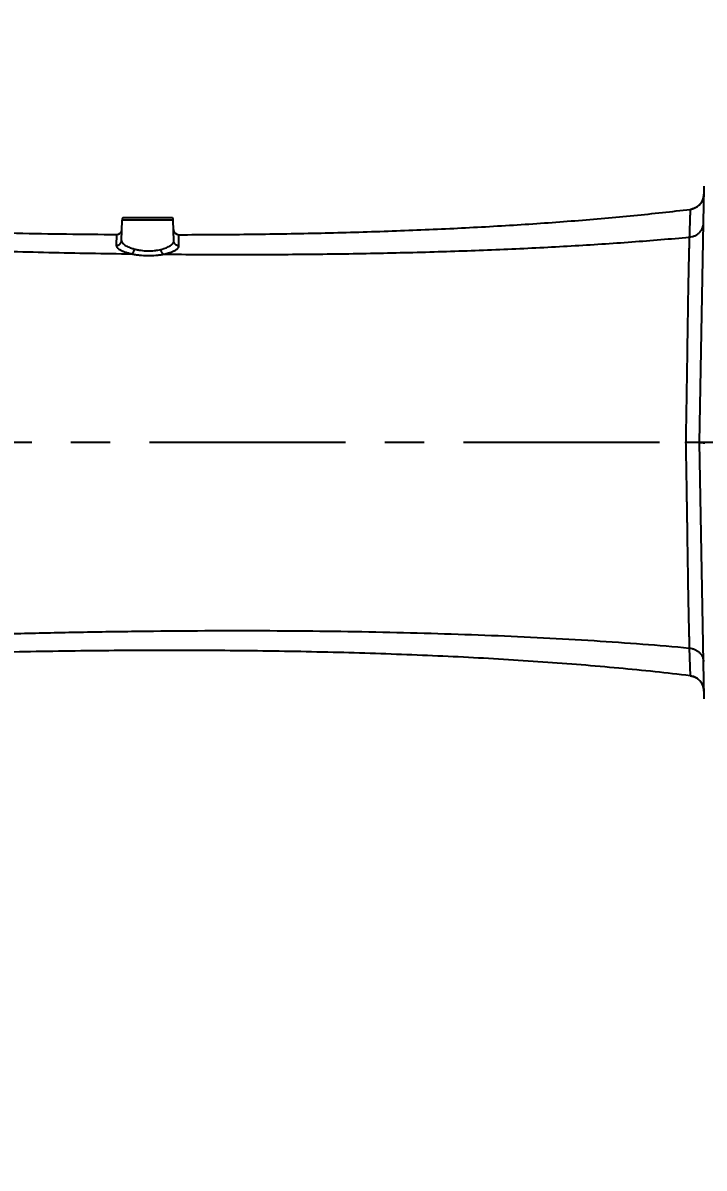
# Model space of a CAD drawing. Header units: millimetres. Extents: x 5828 to 6704, y 123 to 421.
# Drawn here: x 6546.2 to 6552.71, y 359.92 to 370.87 of the extents above; entities that cross this region are included whole.
import ezdxf

# ---------------------------------------------------------------- set-up
doc = ezdxf.new("R2010")
doc.units = ezdxf.units.MM
doc.linetypes.add('CENTER', pattern=[0.6, 0.375, -0.075, 0.075, -0.075])
for name, color, linetype in [('中心线', 7, 'Continuous'), ('外形图', 7, 'Continuous'), ('尺寸标注', 7, 'Continuous'), ('运动范围', 7, 'Continuous')]:
    doc.layers.add(name, color=color, linetype=linetype)
doc.styles.add('微软雅黑', font='msyh.ttc', dxfattribs={"height": 1.5})
doc.dimstyles.new('尺寸标注_1_20比例', dxfattribs={"dimtxt": 1.5, "dimasz": 1.25, "dimexe": 0.5, "dimexo": 0.4, "dimgap": 0.5, "dimtad": 1, "dimdec": 1, "dimlfac": 20, "dimdsep": 46, "dimtxsty": '微软雅黑', "dimcen": 0.09, "dimadec": 0, "dimazin": 0, "dimtp": 0.01, "dimtm": 0.01, "dimtfac": 1, "dimtdec": 1, "dimtofl": 0, "dimtmove": 0, "dimatfit": 3, "dimfxl": 1, "dimtolj": 1, "dimarcsym": 0})

# ---------------------------------------------------------------- blocks, each defined once
blk = doc.blocks.new('*D1144')
at = {"layer": 'Defpoints', "color": 0}
for p in [(6557.796, 395.67), (6487.648, 286.241), (6537.997, 286.241)]:
    blk.add_point(p, dxfattribs=at)
at = {"layer": '尺寸标注', "color": 0, "lineweight": -2}
for p, q in [((6557.396, 395.67), (6487.148, 395.67)), ((6487.648, 394.42), (6487.648, 287.491)), ((6537.597, 286.241), (6487.148, 286.241))]:
    blk.add_line(p, q, dxfattribs=at)
at = {"layer": '尺寸标注', "color": 0}
for points in [[(6487.856, 394.42), (6487.439, 394.42), (6487.648, 395.67)], [(6487.439, 287.491), (6487.856, 287.491), (6487.648, 286.241)]]:
    blk.add_solid(points, dxfattribs=at)
at = {"layer": '尺寸标注', "color": 0, "insert": (6486.376, 340.956), "char_height": 1.5, "attachment_point": 5, "rotation": 90, "style": '微软雅黑'}
blk.add_mtext('\\A1;\\A1;{\\fAlibaba PuHuiTi 3.0 55 Regular|b0|i0|c134|p18;2188.6}', dxfattribs=at)

msp = doc.modelspace()

# ---------------------------------------------------------------- linework, layer by layer
at = {"layer": '中心线', "linetype": 'CENTER', "ltscale": 5}
msp.add_line((6564.2883, 366.8553), (6521.5298, 366.8553), dxfattribs=at)
at = {"layer": '外形图', "linetype": 'ByBlock'}
for p, q in [((6552.6712, 366.8553), (6552.714, 369.3061)), ((6552.7123, 369.2225), (6552.7122, 369.2214)), ((6552.7124, 369.2235), (6552.7123, 369.2225)), ((6552.7125, 369.2253), (6552.7124, 369.2244)), ((6552.7124, 369.2244), (6552.7124, 369.2235)), ((6552.7126, 369.2278), (6552.7125, 369.2268)), ((6552.7125, 369.2268), (6552.7125, 369.2261)), ((6552.7125, 369.2261), (6552.7125, 369.2253)), ((6552.7127, 369.2302), (6552.7126, 369.2294)), ((6552.7126, 369.2294), (6552.7126, 369.2285)), ((6552.7126, 369.2285), (6552.7126, 369.2278)), ((6552.7078, 369.1956), (6552.7091, 369.201)), ((6552.7082, 369.1971), (6552.708, 369.1962)), ((6552.7083, 369.1973), (6552.7082, 369.1971)), ((6552.7085, 369.1983), (6552.7083, 369.1973)), ((6552.7087, 369.1992), (6552.7085, 369.1983)), ((6552.7089, 369.2), (6552.7087, 369.1992)), ((6552.7091, 369.2008), (6552.7089, 369.2)), ((6552.7091, 369.2008), (6552.7089, 369.2)), ((6552.7098, 369.2041), (6552.7091, 369.201)), ((6552.7091, 369.201), (6552.7091, 369.2008)), ((6552.7091, 369.201), (6552.7091, 369.201)), ((6552.7098, 369.2043), (6552.7098, 369.2041)), ((6552.7098, 369.2041), (6552.7098, 369.2042)), ((6552.7119, 369.2178), (6552.7117, 369.2166)), ((6552.712, 369.2191), (6552.7119, 369.2178)), ((6552.7121, 369.2202), (6552.712, 369.2191)), ((6552.7122, 369.2214), (6552.7121, 369.2202)), ((6547.1586, 369.0053), (6547.6338, 369.0053)), ((6547.1468, 368.7861), (6547.1519, 368.9816)), ((6547.6405, 368.9816), (6547.1519, 368.9816)), ((6547.6457, 368.7821), (6547.6405, 368.9816)), ((6547.0992, 368.8441), (6547.0962, 368.739)), ((6547.1495, 368.8926), (6547.1495, 368.8922)), ((6547.1495, 368.8925), (6547.1495, 368.8923)), ((6547.6429, 368.8904), (6547.6429, 368.8907)), ((6547.6956, 368.7351), (6547.6929, 368.8422)), ((6552.714, 364.4044), (6552.6712, 366.8553)), ((6552.5729, 364.8911), (6552.5807, 364.626)), ((6552.7078, 364.5151), (6552.7082, 364.5136)), ((6552.7078, 364.515), (6552.7091, 364.5096)), ((6552.7082, 364.5136), (6552.7085, 364.5125)), ((6552.7085, 364.5125), (6552.7085, 364.5123)), ((6552.7085, 364.5123), (6552.7088, 364.5111)), ((6552.7088, 364.5111), (6552.709, 364.5101)), ((6552.709, 364.5101), (6552.7091, 364.5095)), ((6552.7091, 364.5096), (6552.7091, 364.5095)), ((6552.7091, 364.5095), (6552.7098, 364.5065)), ((6552.7098, 364.5065), (6552.7098, 364.5064)), ((6552.712, 364.4912), (6552.7121, 364.4899)), ((6552.7121, 364.4899), (6552.7122, 364.4887)), ((6552.7122, 364.4887), (6552.7123, 364.4876)), ((6552.7123, 364.4876), (6552.7124, 364.4865)), ((6552.7124, 364.4865), (6552.7124, 364.4856)), ((6552.7124, 364.4856), (6552.7125, 364.4848)), ((6552.7125, 364.4848), (6552.7125, 364.484)), ((6552.7125, 364.484), (6552.7126, 364.4833)), ((6552.7126, 364.4833), (6552.7126, 364.4824)), ((6552.7126, 364.4824), (6552.7126, 364.4817)), ((6552.7126, 364.4817), (6552.7126, 364.4809)), ((6552.7126, 364.4809), (6552.7127, 364.4802))]:
    msp.add_line(p, q, dxfattribs=at)
for points in [[(6552.708, 369.1962), (6552.7078, 369.1954), (6552.7076, 369.1946), (6552.7073, 369.1938), (6552.7071, 369.1929), (6552.7069, 369.192), (6552.7066, 369.1911), (6552.7063, 369.1902), (6552.706, 369.1892), (6552.7057, 369.1883), (6552.7054, 369.1873), (6552.7051, 369.1863), (6552.7047, 369.1853), (6552.7044, 369.1842), (6552.704, 369.1832), (6552.7036, 369.1821), (6552.7032, 369.181), (6552.7028, 369.1799), (6552.7024, 369.1788), (6552.7019, 369.1777), (6552.7015, 369.1766), (6552.701, 369.1754), (6552.7005, 369.1742), (6552.7, 369.173), (6552.6994, 369.1718), (6552.6989, 369.1706), (6552.6983, 369.1693), (6552.6976, 369.168), (6552.697, 369.1666), (6552.6963, 369.1653), (6552.6955, 369.1638), (6552.6947, 369.1623), (6552.6939, 369.1607), (6552.693, 369.1591), (6552.692, 369.1574), (6552.6909, 369.1557), (6552.6898, 369.1538), (6552.6886, 369.1519), (6552.6872, 369.1498), (6552.6857, 369.1476), (6552.6842, 369.1455), (6552.6826, 369.1433), (6552.6809, 369.1412), (6552.6793, 369.1391), (6552.6775, 369.137), (6552.6758, 369.1349), (6552.674, 369.1329), (6552.6722, 369.1309), (6552.6703, 369.129), (6552.6685, 369.1271), (6552.6665, 369.1252), (6552.6646, 369.1234), (6552.6626, 369.1216), (6552.6606, 369.1198), (6552.6585, 369.1181), (6552.6564, 369.1164), (6552.6543, 369.1147), (6552.6522, 369.1131), (6552.65, 369.1115), (6552.6478, 369.11), (6552.6456, 369.1084), (6552.6433, 369.107), (6552.641, 369.1056), (6552.6387, 369.1042), (6552.6364, 369.1028), (6552.6341, 369.1015), (6552.6317, 369.1003), (6552.6293, 369.0991), (6552.6269, 369.0979), (6552.6244, 369.0968), (6552.622, 369.0957), (6552.6195, 369.0946), (6552.617, 369.0936), (6552.6145, 369.0927), (6552.612, 369.0918), (6552.6094, 369.0909), (6552.6069, 369.0901), (6552.6043, 369.0893), (6552.6017, 369.0886), (6552.5991, 369.0879), (6552.5965, 369.0873), (6552.5939, 369.0867)], [(6552.7117, 369.2166), (6552.7116, 369.2153), (6552.7115, 369.2146), (6552.7114, 369.2139), (6552.7113, 369.2133), (6552.7112, 369.2126), (6552.7111, 369.2119), (6552.711, 369.2112), (6552.7109, 369.2105), (6552.7108, 369.2098), (6552.7107, 369.209), (6552.7106, 369.2083), (6552.7104, 369.2075), (6552.7103, 369.2067), (6552.7101, 369.206), (6552.71, 369.2051), (6552.7098, 369.2043)], [(6552.5807, 364.626), (6552.5833, 364.6257), (6552.5859, 364.6253), (6552.5886, 364.6248), (6552.5913, 364.6243), (6552.5939, 364.6238)], [(6552.5939, 364.6238), (6552.5965, 364.6232), (6552.5991, 364.6226), (6552.6018, 364.6219), (6552.6043, 364.6212), (6552.6069, 364.6204), (6552.6095, 364.6196), (6552.6121, 364.6187), (6552.6146, 364.6178), (6552.6171, 364.6169), (6552.6196, 364.6159), (6552.6221, 364.6148), (6552.6246, 364.6137), (6552.627, 364.6126), (6552.6294, 364.6114), (6552.6318, 364.6102), (6552.6342, 364.6089), (6552.6366, 364.6076), (6552.6389, 364.6063), (6552.6412, 364.6049), (6552.6435, 364.6035), (6552.6458, 364.602), (6552.648, 364.6005), (6552.6502, 364.5989), (6552.6524, 364.5973), (6552.6545, 364.5957), (6552.6566, 364.594), (6552.6587, 364.5923), (6552.6608, 364.5906), (6552.6628, 364.5888), (6552.6648, 364.587), (6552.6667, 364.5851), (6552.6687, 364.5832), (6552.6705, 364.5813), (6552.6724, 364.5794), (6552.6742, 364.5774), (6552.676, 364.5754), (6552.6778, 364.5733), (6552.6795, 364.5712), (6552.6811, 364.5691), (6552.6828, 364.567), (6552.6844, 364.5648), (6552.6859, 364.5627), (6552.6873, 364.5606), (6552.6886, 364.5586), (6552.6898, 364.5567), (6552.6909, 364.5549), (6552.6919, 364.5532), (6552.6929, 364.5515), (6552.6938, 364.55), (6552.6946, 364.5484), (6552.6954, 364.547), (6552.6961, 364.5456), (6552.6968, 364.5442), (6552.6975, 364.5429), (6552.6981, 364.5416), (6552.6987, 364.5403), (6552.6993, 364.5391), (6552.6998, 364.5379), (6552.7003, 364.5368), (6552.7008, 364.5356), (6552.7013, 364.5345), (6552.7017, 364.5334), (6552.7021, 364.5323), (6552.7026, 364.5313), (6552.703, 364.5302), (6552.7033, 364.5292), (6552.7037, 364.5282), (6552.7041, 364.5272), (6552.7044, 364.5262), (6552.7047, 364.5253), (6552.705, 364.5244), (6552.7054, 364.5234), (6552.7056, 364.5225), (6552.7059, 364.5216), (6552.7062, 364.5208), (6552.7064, 364.5199), (6552.7067, 364.5191), (6552.7069, 364.5182), (6552.7072, 364.5174), (6552.7074, 364.5166), (6552.7076, 364.5159), (6552.7078, 364.5151)], [(6552.7098, 364.5065), (6552.7099, 364.5059), (6552.7101, 364.5049), (6552.7103, 364.504), (6552.7104, 364.503), (6552.7106, 364.5021), (6552.7107, 364.5012), (6552.7109, 364.5003), (6552.711, 364.4994), (6552.7111, 364.4986), (6552.7113, 364.4978), (6552.7114, 364.497), (6552.7115, 364.4962), (6552.7116, 364.4955), (6552.7117, 364.4947), (6552.7117, 364.494), (6552.7118, 364.4933)], [(6552.7118, 364.4933), (6552.7119, 364.4926), (6552.712, 364.4919), (6552.712, 364.4912)]]:
    msp.add_lwpolyline(points, dxfattribs=at)
for centre, radius, start, end in [((6552.5626, 369.2335), 0.1501, 353.87221, 358.99664), ((6552.5627, 369.2335), 0.15, 282.01454, 345.36313), ((6552.5627, 369.2335), 0.15, 347.49621, 348.72047), ((6552.5626, 369.2335), 0.1501, 348.73974, 353.86431), ((6547.2019, 368.9803), 0.05, 150, 178.5), ((6547.5905, 368.9803), 0.05, 1.5, 30), ((6552.5627, 369.2335), 0.1501, 276.88855, 282.01303), ((6547.0996, 368.894), 0.05, 269.58159, 357.88025), ((6547.0997, 368.894), 0.0499, 357.87917, 358.29484), ((6547.0997, 368.894), 0.0499, 358.29486, 358.49999), ((6547.6929, 368.8922), 0.05, 182.08624, 270.06464), ((6552.5627, 364.477), 0.1501, 77.98454, 83.11145), ((6552.5627, 364.4771), 0.15, 14.63638, 77.98303), ((6552.5627, 364.4771), 0.15, 11.29634, 12.48153), ((6552.5626, 364.4771), 0.1501, 6.13552, 11.25569), ((6552.5626, 364.4771), 0.1501, 1.00336, 6.12788)]:
    msp.add_arc(centre, radius, start, end, dxfattribs=at)
for points, knots in [([(6539.8971, 369.2276), (6540.0261, 369.2141), (6540.2886, 369.1876), (6540.6888, 369.1501), (6541.1011, 369.1142), (6541.6721, 369.0681), (6542.4083, 369.0154), (6543.3142, 368.961), (6544.244, 368.9156), (6545.1897, 368.88), (6546.1432, 368.8552), (6546.7806, 368.8464), (6547.0992, 368.8441)], [0, 0, 0, 0, 0.0539508, 0.1096973, 0.1671195, 0.2260603, 0.3478701, 0.4740043, 0.6034078, 0.7349568, 0.8675187, 1, 1, 1, 1]), ([(6547.6929, 368.8422), (6547.9146, 368.8424), (6548.3546, 368.8451), (6549.0089, 368.8559), (6549.6506, 368.8739), (6550.2768, 368.8993), (6550.7876, 368.9272), (6551.1864, 368.9537), (6551.4775, 368.9754), (6551.7626, 368.9993), (6552.0414, 369.0252), (6552.3134, 369.0534), (6552.4924, 369.0739), (6552.5807, 369.0845)], [0, 0, 0, 0, 0.135795, 0.2696236, 0.4009063, 0.52908, 0.6536071, 0.7143422, 0.7739714, 0.8324266, 0.8896351, 0.945519, 1, 1, 1, 1]), ([(6552.5807, 369.0845), (6552.5807, 369.0845), (6552.5807, 369.0844), (6552.5807, 369.0842), (6552.5807, 369.0838), (6552.5807, 369.0833), (6552.5807, 369.0827), (6552.5807, 369.0815), (6552.5806, 369.0798), (6552.5806, 369.0773), (6552.5805, 369.0744), (6552.5804, 369.0709), (6552.5803, 369.0668), (6552.5802, 369.0623), (6552.58, 369.0552), (6552.5797, 369.0451), (6552.5793, 369.0315), (6552.5789, 369.0158), (6552.5783, 368.9981), (6552.5777, 368.9783), (6552.5771, 368.9566), (6552.5761, 368.9237), (6552.5747, 368.8778), (6552.5735, 368.8397), (6552.5729, 368.8194)], [0, 0, 0, 0, 0.0002937, 0.0011522, 0.0025573, 0.0044909, 0.0069349, 0.009872, 0.0172055, 0.0264942, 0.0377496, 0.0509714, 0.0661444, 0.0832526, 0.1022856, 0.1461112, 0.1976075, 0.2567856, 0.3236303, 0.3980905, 0.4800788, 0.5694994, 0.7703369, 1, 1, 1, 1]), ([(6552.5729, 368.8194), (6552.5819, 368.8202), (6552.5953, 368.8225), (6552.6126, 368.8276), (6552.6291, 368.8341), (6552.6484, 368.8446), (6552.6654, 368.8582), (6552.6771, 368.8706), (6552.6849, 368.8806), (6552.6917, 368.8911), (6552.6973, 368.9021), (6552.7018, 368.9136), (6552.7051, 368.9253), (6552.7071, 368.9373), (6552.7077, 368.9454), (6552.7078, 368.9495)], [0, 0, 0, 0, 0.1321991, 0.1978645, 0.2630767, 0.3917196, 0.5178059, 0.5799064, 0.6413534, 0.7021877, 0.7624718, 0.8222883, 0.8817374, 0.9409333, 1, 1, 1, 1]), ([(6547.0962, 368.739), (6547.0995, 368.7389), (6547.106, 368.7395), (6547.1153, 368.7421), (6547.124, 368.7464), (6547.1317, 368.7522), (6547.138, 368.7594), (6547.1428, 368.7677), (6547.1459, 368.7767), (6547.1467, 368.7829), (6547.1468, 368.7861)], [0, 0, 0, 0, 0.1270035, 0.253688, 0.37981, 0.5052021, 0.6298051, 0.7536779, 0.8769894, 1, 1, 1, 1]), ([(6547.1468, 368.7861), (6547.1467, 368.7843), (6547.147, 368.7808), (6547.1485, 368.7754), (6547.1511, 368.77), (6547.1547, 368.7646), (6547.1594, 368.7592), (6547.165, 368.7537), (6547.1716, 368.7483), (6547.1792, 368.7429), (6547.1876, 368.7376), (6547.2006, 368.7304), (6547.219, 368.7219), (6547.2436, 368.7127), (6547.2612, 368.7075), (6547.2705, 368.705)], [0, 0, 0, 0, 0.0333854, 0.0686225, 0.1067257, 0.1484506, 0.1943124, 0.244641, 0.299623, 0.359346, 0.4238235, 0.4930147, 0.6451415, 0.8146872, 1, 1, 1, 1]), ([(6547.5469, 368.6559), (6547.7751, 368.6538), (6548.2283, 368.6515), (6548.902, 368.6544), (6549.5626, 368.6638), (6550.2071, 368.68), (6550.7326, 368.6994), (6551.1427, 368.7187), (6551.4417, 368.7349), (6551.7343, 368.753), (6552.0203, 368.7729), (6552.2991, 368.7948), (6552.4825, 368.811), (6552.5729, 368.8194)], [0, 0, 0, 0, 0.1360954, 0.2702214, 0.4017584, 0.5301011, 0.6546686, 0.7153627, 0.7749038, 0.8332186, 0.8902292, 0.9458516, 1, 1, 1, 1]), ([(6552.5729, 368.8194), (6552.5725, 368.8076), (6552.5718, 368.7831), (6552.5707, 368.7453), (6552.5697, 368.7051), (6552.5682, 368.6472), (6552.5664, 368.5694), (6552.5634, 368.4318), (6552.5606, 368.2842), (6552.558, 368.1274), (6552.556, 368.0003), (6552.5542, 367.8679), (6552.5522, 367.7311), (6552.5501, 367.5906), (6552.5479, 367.4471), (6552.5455, 367.3013), (6552.5435, 367.1785), (6552.5418, 367.0795), (6552.5405, 367.0049), (6552.5391, 366.9301), (6552.5382, 366.8802), (6552.5378, 366.8553)], [0, 0, 0, 0, 0.0181015, 0.0373841, 0.057832, 0.0794152, 0.1258884, 0.176579, 0.2895878, 0.3513398, 0.4161759, 0.4837301, 0.5534926, 0.6251059, 0.6982599, 0.7726373, 0.8479281, 0.8858178, 0.9238194, 0.9618941, 1, 1, 1, 1]), ([(6544.0729, 368.7581), (6544.3353, 368.7453), (6544.8624, 368.7219), (6545.655, 368.6935), (6546.4499, 368.6721), (6546.9802, 368.6626), (6547.2449, 368.6592)], [0, 0, 0, 0, 0.2483067, 0.4987068, 0.7497467, 1, 1, 1, 1]), ([(6547.0962, 368.739), (6547.0962, 368.7373), (6547.0966, 368.7337), (6547.0985, 368.7284), (6547.1016, 368.7231), (6547.106, 368.7177), (6547.1116, 368.7123), (6547.1184, 368.7069), (6547.1264, 368.7016), (6547.1355, 368.6962), (6547.1458, 368.691), (6547.1614, 368.6839), (6547.1835, 368.6756), (6547.2129, 368.6666), (6547.2339, 368.6616), (6547.2449, 368.6592)], [0, 0, 0, 0, 0.0291242, 0.0603926, 0.0951016, 0.1341485, 0.1780897, 0.2272381, 0.2817374, 0.3416191, 0.4068307, 0.4772736, 0.6332725, 0.8082052, 1, 1, 1, 1]), ([(6547.2449, 368.6592), (6547.2463, 368.66), (6547.2493, 368.662), (6547.2533, 368.6659), (6547.2572, 368.6707), (6547.2607, 368.6765), (6547.2639, 368.6829), (6547.2676, 368.6924), (6547.2696, 368.6999), (6547.2705, 368.705)], [0, 0, 0, 0, 0.092337, 0.1959919, 0.3109908, 0.4362812, 0.570158, 0.7104539, 1, 1, 1, 1]), ([(6547.2705, 368.705), (6547.2801, 368.7025), (6547.3001, 368.6979), (6547.3419, 368.6907), (6547.3962, 368.6865), (6547.4506, 368.6891), (6547.4926, 368.6951), (6547.5126, 368.6992), (6547.5223, 368.7016)], [0, 0, 0, 0, 0.1176226, 0.2414739, 0.5001278, 0.7587661, 0.8825468, 1, 1, 1, 1]), ([(6547.5223, 368.7016), (6547.5316, 368.7038), (6547.5493, 368.7087), (6547.5739, 368.7175), (6547.5922, 368.7258), (6547.6051, 368.7329), (6547.6136, 368.7382), (6547.6211, 368.7436), (6547.6277, 368.7491), (6547.6333, 368.7546), (6547.6379, 368.7601), (6547.6414, 368.7657), (6547.644, 368.7712), (6547.6455, 368.7767), (6547.6458, 368.7803), (6547.6457, 368.7821)], [0, 0, 0, 0, 0.1846069, 0.3533432, 0.5046778, 0.5735329, 0.6377442, 0.6972954, 0.7522255, 0.8026461, 0.8487652, 0.8909285, 0.9296559, 0.965689, 1, 1, 1, 1]), ([(6547.5469, 368.6559), (6547.5455, 368.6567), (6547.5426, 368.6587), (6547.5387, 368.6627), (6547.535, 368.6675), (6547.5315, 368.6733), (6547.5285, 368.6797), (6547.525, 368.6891), (6547.5231, 368.6965), (6547.5223, 368.7016)], [0, 0, 0, 0, 0.0928431, 0.1968915, 0.3120351, 0.4372621, 0.5709254, 0.7109311, 1, 1, 1, 1]), ([(6547.5469, 368.6559), (6547.558, 368.658), (6547.5789, 368.6627), (6547.6084, 368.6713), (6547.6304, 368.6794), (6547.6461, 368.6864), (6547.6563, 368.6917), (6547.6654, 368.697), (6547.6734, 368.7024), (6547.6802, 368.7078), (6547.6858, 368.7133), (6547.6902, 368.7188), (6547.6934, 368.7242), (6547.6953, 368.7297), (6547.6957, 368.7334), (6547.6956, 368.7351)], [0, 0, 0, 0, 0.1909161, 0.365002, 0.5202919, 0.5904686, 0.6554904, 0.7152745, 0.769786, 0.8190723, 0.8632927, 0.9027702, 0.9380644, 0.9700575, 1, 1, 1, 1]), ([(6547.6956, 368.7351), (6547.6924, 368.7351), (6547.686, 368.7357), (6547.6767, 368.7384), (6547.6681, 368.7427), (6547.6606, 368.7486), (6547.6543, 368.7557), (6547.6496, 368.7639), (6547.6466, 368.7728), (6547.6458, 368.779), (6547.6457, 368.7821)], [0, 0, 0, 0, 0.1271427, 0.2539318, 0.3801151, 0.5055214, 0.6300929, 0.7538945, 0.8771054, 1, 1, 1, 1]), ([(6547.2449, 368.6592), (6547.2566, 368.6567), (6547.2807, 368.6522), (6547.3309, 368.6453), (6547.3958, 368.6413), (6547.4607, 368.6438), (6547.5111, 368.6495), (6547.5352, 368.6536), (6547.5469, 368.6559)], [0, 0, 0, 0, 0.1179034, 0.2419136, 0.5002209, 0.7584321, 0.8823047, 1, 1, 1, 1]), ([(6552.6712, 366.8579), (6552.6712, 366.8577), (6552.6712, 366.8573), (6552.6711, 366.8567), (6552.6711, 366.8562), (6552.6711, 366.8558), (6552.671, 366.8555), (6552.6709, 366.8552), (6552.6708, 366.8551), (6552.6706, 366.8551), (6552.6704, 366.8551), (6552.6703, 366.8552), (6552.6701, 366.8553), (6552.6698, 366.8553), (6552.6693, 366.8553), (6552.6687, 366.8553), (6552.6681, 366.8553), (6552.6674, 366.8553), (6552.6665, 366.8553), (6552.6653, 366.8553), (6552.6636, 366.8553), (6552.6613, 366.8553), (6552.6587, 366.8553), (6552.6559, 366.8553), (6552.6527, 366.8553), (6552.6493, 366.8553), (6552.6456, 366.8553), (6552.6402, 366.8553), (6552.6328, 366.8553), (6552.6232, 366.8553), (6552.6147, 366.8553), (6552.6075, 366.8553), (6552.6018, 366.8553), (6552.5959, 366.8553), (6552.5899, 366.8553), (6552.5838, 366.8552), (6552.5785, 366.8551), (6552.5743, 366.8551), (6552.57, 366.8552), (6552.5646, 366.8553), (6552.558, 366.8553), (6552.5513, 366.8553), (6552.5445, 366.8553), (6552.54, 366.8553), (6552.5378, 366.8553)], [0, 0, 0, 0, 0.0047202, 0.0089739, 0.0126846, 0.0157807, 0.0182014, 0.0199197, 0.0210996, 0.0221603, 0.0233841, 0.0248092, 0.0263797, 0.028046, 0.0317281, 0.0359737, 0.0407852, 0.0461609, 0.0521005, 0.0585982, 0.0732522, 0.0900958, 0.1090941, 0.1302067, 0.1533899, 0.1785952, 0.2057701, 0.2348581, 0.2985276, 0.3690741, 0.4459079, 0.4864834, 0.5283854, 0.5715268, 0.6158168, 0.6611654, 0.7074747, 0.7309577, 0.7546463, 0.8025893, 0.8511942, 0.9003688, 0.9500098, 1, 1, 1, 1]), ([(6552.5378, 366.8553), (6552.5382, 366.8303), (6552.5391, 366.7804), (6552.5405, 366.7057), (6552.5418, 366.6311), (6552.5435, 366.5321), (6552.5455, 366.4093), (6552.5479, 366.2634), (6552.5501, 366.1199), (6552.5522, 365.9795), (6552.5539, 365.8646), (6552.5551, 365.7747), (6552.5564, 365.688), (6552.558, 365.5832), (6552.5606, 365.4263), (6552.5634, 365.2787), (6552.5664, 365.1411), (6552.5682, 365.0634), (6552.5697, 365.0054), (6552.5707, 364.9653), (6552.5718, 364.9274), (6552.5725, 364.903), (6552.5729, 364.8911)], [0, 0, 0, 0, 0.0381059, 0.0761806, 0.1141822, 0.1520719, 0.2273627, 0.3017401, 0.3748941, 0.4465074, 0.5162699, 0.5503549, 0.5838241, 0.6486602, 0.7104121, 0.823421, 0.8741116, 0.9205848, 0.942168, 0.9626159, 0.9818985, 1, 1, 1, 1]), ([(6552.6712, 366.8561), (6552.6712, 366.8561), (6552.6712, 366.856), (6552.6713, 366.8558), (6552.6713, 366.8556), (6552.6714, 366.8554), (6552.6715, 366.8552), (6552.6716, 366.8551), (6552.6718, 366.8551), (6552.672, 366.8551), (6552.6722, 366.8552), (6552.6725, 366.8552), (6552.6729, 366.8552), (6552.6735, 366.8552), (6552.6744, 366.8551), (6552.6753, 366.8551), (6552.6764, 366.8551), (6552.678, 366.8551), (6552.6804, 366.8551), (6552.6835, 366.855), (6552.687, 366.8549), (6552.6901, 366.8549), (6552.6928, 366.8548), (6552.695, 366.8548), (6552.6972, 366.8547), (6552.6994, 366.8546), (6552.7013, 366.8546), (6552.7029, 366.8545), (6552.7045, 366.8544), (6552.7061, 366.8542), (6552.7077, 366.8541), (6552.709, 366.8541), (6552.7102, 366.8541), (6552.7115, 366.854), (6552.7127, 366.8536), (6552.7139, 366.8529), (6552.715, 366.852), (6552.7159, 366.8514), (6552.7166, 366.851), (6552.7172, 366.8508), (6552.7177, 366.8508), (6552.7182, 366.8509), (6552.7187, 366.8512), (6552.7193, 366.8518), (6552.72, 366.8527), (6552.7207, 366.854), (6552.7211, 366.8548), (6552.7212, 366.8553)], [0, 0, 0, 0, 0.0019959, 0.0065951, 0.0121547, 0.0148037, 0.0171311, 0.0206545, 0.0239396, 0.0278721, 0.0324533, 0.0375378, 0.0431637, 0.0561632, 0.0714498, 0.088986, 0.1087305, 0.1306311, 0.180669, 0.2385812, 0.3037651, 0.3755471, 0.4136804, 0.4531734, 0.4939308, 0.535862, 0.578838, 0.6006691, 0.6227113, 0.6674137, 0.6900706, 0.7129514, 0.7359586, 0.7590244, 0.7826371, 0.8079702, 0.8343436, 0.8592728, 0.8704942, 0.8807503, 0.8903231, 0.8999687, 0.9104024, 0.921866, 0.9474107, 0.9745033, 1, 1, 1, 1]), ([(6544.0729, 364.9524), (6544.2591, 364.9615), (6544.6328, 364.9786), (6545.1949, 365.0009), (6545.7595, 365.0197), (6546.3249, 365.035), (6546.8896, 365.0466), (6547.4517, 365.0544), (6548.0097, 365.0582), (6548.5619, 365.058), (6549.1064, 365.0535), (6549.6416, 365.0447), (6550.1659, 365.0314), (6550.6776, 365.0135), (6551.1752, 364.9908), (6551.657, 364.9632), (6552.1212, 364.9307), (6552.4245, 364.905), (6552.5729, 364.8911)], [0, 0, 0, 0, 0.0657241, 0.1319234, 0.1984001, 0.2649616, 0.3314176, 0.3975757, 0.4632399, 0.5282119, 0.5922932, 0.6552878, 0.7170041, 0.7772573, 0.8358696, 0.8926623, 0.9474432, 1, 1, 1, 1]), ([(6552.5807, 364.626), (6552.4688, 364.6395), (6552.2414, 364.6652), (6551.8946, 364.6996), (6551.5374, 364.7306), (6551.1706, 364.7582), (6550.7949, 364.7826), (6550.4111, 364.8038), (6550.0197, 364.8218), (6549.6216, 364.8368), (6549.2173, 364.8489), (6548.6682, 364.8611), (6547.9719, 364.8692), (6547.128, 364.8684), (6546.2772, 364.8575), (6545.4251, 364.8373), (6544.5776, 364.8084), (6543.7405, 364.7713), (6542.9195, 364.7267), (6542.1203, 364.6753), (6541.3487, 364.6176), (6540.6105, 364.5543), (6540.1305, 364.5074), (6539.8971, 364.483)], [0, 0, 0, 0, 0.0266007, 0.0540507, 0.0822892, 0.1112583, 0.1409049, 0.1711784, 0.2020292, 0.2334062, 0.2652567, 0.2975262, 0.3630987, 0.4296725, 0.4967948, 0.5640224, 0.6309158, 0.6970228, 0.761882, 0.825054, 0.8861155, 0.9445937, 1, 1, 1, 1]), ([(6552.5729, 364.8911), (6552.5819, 364.8903), (6552.5953, 364.8881), (6552.6126, 364.8829), (6552.6291, 364.8765), (6552.6484, 364.8659), (6552.6654, 364.8523), (6552.6771, 364.8399), (6552.6849, 364.83), (6552.6917, 364.8195), (6552.6973, 364.8084), (6552.7018, 364.797), (6552.7051, 364.7852), (6552.7071, 364.7732), (6552.7077, 364.7651), (6552.7078, 364.7611)], [0, 0, 0, 0, 0.1321991, 0.1978645, 0.2630767, 0.3917196, 0.5178059, 0.5799064, 0.6413534, 0.7021877, 0.7624718, 0.8222883, 0.8817374, 0.9409333, 1, 1, 1, 1])]:
    msp.add_open_spline(points, degree=3, knots=knots, dxfattribs=at)
at = {"layer": '运动范围'}
msp.add_arc((6557.7962, 336.8553), 58.815, 350, 225, dxfattribs=at)

# ---------------------------------------------------------------- dimensions: what is measured, and where the dimension line sits
at = {"layer": '尺寸标注'}
dim = msp.add_linear_dim(base=(6487.6476, 286.2413), p1=(6557.7962, 395.6702), p2=(6537.9972, 286.2413), angle=90, text='\\A1;{\\fAlibaba PuHuiTi 3.0 55 Regular|b0|i0|c134|p18;2188.6}', dimstyle='尺寸标注_1_20比例', dxfattribs=at)
dim.commit()
dim.dimension.update_dxf_attribs({"geometry": '*D1144', "text_midpoint": (6487.6476, 340.9558), "dimtype": 160})

doc.saveas('drawing.dxf')
